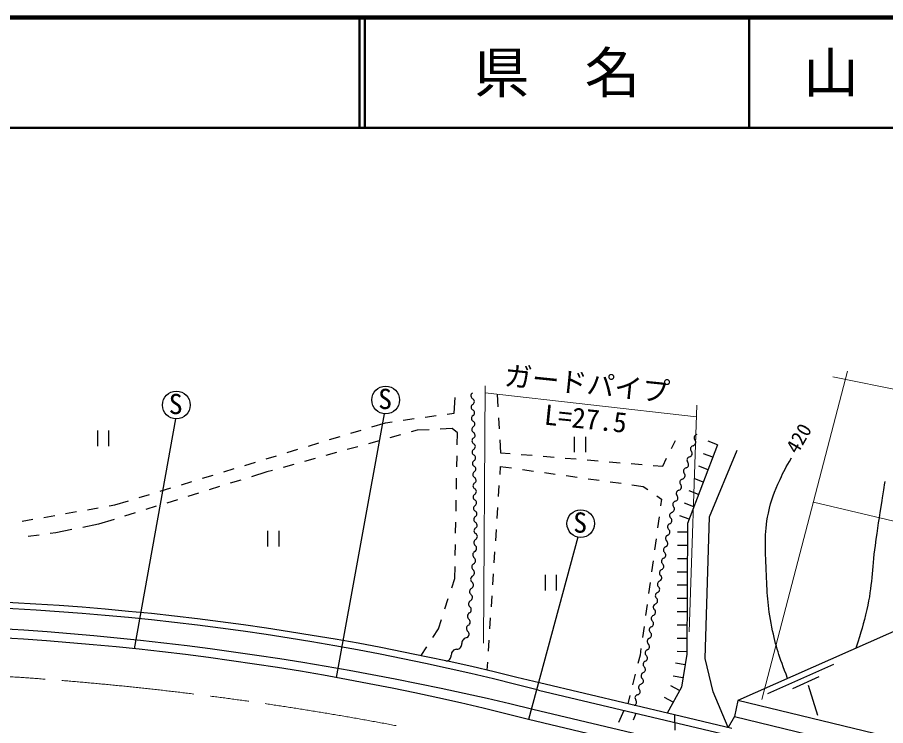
# Model space of a CAD drawing. Units: millimetres at full size, sheet at 1:1000; details may follow other scales. Extents: x 39400 to 680000, y 20000 to 380000.
# Drawn here: x 266836 to 345326, y 315969 to 380000 of the extents above; entities that cross this region are included whole.
import ezdxf
from ezdxf.enums import TextEntityAlignment as Align

# ---------------------------------------------------------------- set-up
doc = ezdxf.new("R2010")
doc.units = ezdxf.units.MM
doc.header["$LTSCALE"] = 1000
doc.linetypes.add('CHAIN', pattern=[18.5, 12, -1.5, 3.5, -1.5])
for name, color, linetype, lineweight in [('M-BGD', 7, 'Continuous', 25), ('M-BMK', 2, 'CHAIN', 13), ('M-STR-HTXT', 7, 'Continuous', 13), ('M-STR-STR1', 1, 'Continuous', 25), ('M-TTL', 2, 'Continuous', 140), ('M-TTL-LINE', 7, 'Continuous', 50)]:
    doc.layers.add(name, color=color, linetype=linetype, lineweight=lineweight)
doc.layers.add('M-TTL-TXT', color=7, linetype='Continuous')
doc.styles.add('ＭＳ ゴシック', font='')
doc.styles.get('ＭＳ ゴシック').set_extended_font_data('MS Gothic')

msp = doc.modelspace()

# ---------------------------------------------------------------- linework, layer by layer
at = {"layer": 'M-BGD'}
for p, q in [((306308, 344225), (306413, 345646)), ((310206, 345938), (310274, 344789)), ((299997, 344169), (295645, 320321)), ((303703, 343860), (304693, 343998)), ((305683, 344137), (306308, 344225)), ((310334, 343791), (310394, 342793)), ((281143, 343704), (277403, 322924)), ((298887, 342985), (300107, 343356)), ((300107, 343356), (300732, 343443)), ((301722, 343582), (302712, 343721)), ((274069, 342638), (274069, 341238)), ((275119, 341238), (275119, 342638)), ((296973, 342403), (297930, 342694)), ((301472, 342257), (300508, 341990)), ((302964, 342671), (302435, 342524)), ((304058, 342725), (302964, 342671)), ((306150, 342829), (305056, 342775)), ((306624, 342434), (306150, 342829)), ((306604, 341355), (306624, 342434)), ((293146, 341240), (294103, 341531)), ((295059, 341822), (296016, 342112)), ((299545, 341722), (298581, 341455)), ((310453, 341795), (310522, 340646)), ((317169, 342084), (317169, 340684)), ((318219, 340684), (318219, 342084)), ((325968, 341035), (326320, 341752)), ((330133, 341350), (329293, 341672)), ((291232, 340658), (292189, 340949)), ((295690, 340653), (294727, 340385)), ((297617, 341187), (296654, 340920)), ((329402, 334832), (331906, 340863)), ((289319, 340077), (290276, 340368)), ((293763, 340118), (292799, 339850)), ((306566, 339355), (306585, 340355)), ((310522, 340646), (311371, 340575)), ((312367, 340492), (313364, 340408)), ((314360, 340325), (315357, 340242)), ((316353, 340159), (317350, 340075)), ((318346, 339992), (319343, 339909)), ((325174, 339421), (325527, 340138)), ((329704, 340230), (328863, 340552)), ((285492, 338914), (286448, 339205)), ((287405, 339495), (288362, 339786)), ((291836, 339583), (290872, 339316)), ((310486, 339406), (310438, 338677)), ((310486, 339406), (311503, 339264)), ((312493, 339125), (313483, 338987)), ((320339, 339825), (321336, 339742)), ((322332, 339659), (323329, 339576)), ((324326, 339492), (325174, 339421)), ((329274, 339109), (328434, 339431)), ((283578, 338332), (284535, 338623)), ((289380, 338902), (287987, 338469)), ((289909, 339048), (289380, 338902)), ((306529, 337356), (306548, 338356)), ((314474, 338848), (315464, 338710)), ((316454, 338571), (317445, 338433)), ((328844, 337989), (328004, 338311)), ((281664, 337751), (282621, 338041)), ((285122, 337579), (284167, 337282)), ((287032, 338172), (286077, 337876)), ((310373, 337679), (310308, 336681)), ((318435, 338294), (319426, 338156)), ((320416, 338017), (321406, 337879)), ((322397, 337740), (323414, 337598)), ((323414, 337598), (323832, 337310)), ((277837, 336587), (278794, 336878)), ((279751, 337169), (280708, 337460)), ((283212, 336986), (282257, 336689)), ((324654, 336741), (325072, 336453)), ((328415, 336868), (327575, 337190)), ((275660, 335926), (276880, 336297)), ((281302, 336392), (280347, 336096)), ((306492, 335356), (306510, 336356)), ((325072, 336453), (324987, 335830)), ((327985, 335748), (327145, 336070)), ((271196, 335143), (272181, 335316)), ((273166, 335488), (274151, 335661)), ((275136, 335834), (275660, 335926)), ((277482, 335206), (276527, 334909)), ((279392, 335799), (278437, 335502)), ((310242, 335683), (310177, 334685)), ((267256, 334452), (268241, 334625)), ((269226, 334798), (270211, 334970)), ((275572, 334612), (274179, 334180)), ((324850, 334839), (324713, 333849)), ((327556, 334627), (326716, 334949)), ((329015, 322053), (329402, 334832)), ((271761, 333688), (270324, 333396)), ((274179, 334180), (272741, 333888)), ((306454, 333356), (306473, 334356)), ((310112, 333687), (310047, 332689)), ((268801, 333196), (267809, 333065)), ((270324, 333396), (269792, 333326)), ((289443, 333573), (289443, 332173)), ((290493, 332173), (290493, 333573)), ((317499, 333013), (313029, 316537)), ((324577, 332858), (324440, 331867)), ((327405, 333455), (326505, 333458)), ((306417, 331357), (306436, 332357)), ((327401, 332255), (326501, 332258)), ((309982, 331691), (309916, 330694)), ((324304, 330877), (324167, 329886)), ((327397, 331055), (326497, 331058)), ((306378, 329278), (306398, 330357)), ((309851, 329696), (309786, 328698)), ((327393, 329855), (326493, 329858)), ((306101, 328424), (306378, 329278)), ((314534, 329599), (314534, 328199)), ((315584, 328199), (315584, 329599)), ((324030, 328896), (323894, 327905)), ((357376, 329493), (331971, 318251)), ((327389, 328655), (326489, 328658)), ((305483, 326521), (305792, 327473)), ((309721, 327700), (309656, 326702)), ((327385, 327455), (326485, 327458)), ((323757, 326914), (323621, 325924)), ((327381, 326255), (326481, 326258)), ((304897, 324716), (305174, 325570)), ((309590, 325704), (309525, 324706)), ((327377, 325055), (326477, 325058)), ((304387, 323926), (304897, 324716)), ((323484, 324933), (323348, 323942)), ((309460, 323708), (309395, 322711)), ((327373, 323855), (326473, 323858)), ((303334, 322296), (303844, 323086)), ((323211, 322952), (323125, 322329)), ((327369, 322655), (326469, 322658)), ((323125, 322329), (322938, 321590)), ((329742, 319033), (329015, 322053)), ((309330, 321713), (309282, 320983)), ((327206, 321468), (326318, 321618)), ((334958, 318993), (340645, 321520)), ((322693, 320620), (322448, 319651)), ((327006, 320285), (326119, 320435)), ((336933, 319317), (339320, 320406)), ((326253, 316944), (314029, 319824)), ((326700, 319139), (325910, 319570)), ((338337, 319616), (339179, 316930)), ((313941, 319174), (331109, 315120)), ((322203, 318681), (322016, 317942)), ((331090, 315801), (329742, 319033)), ((334668, 318887), (334958, 318993)), ((326125, 318085), (325335, 318516)), ((331971, 318251), (331674, 316801)), ((429518, 294581), (331971, 318251)), ((326010, 314441), (313424, 317432)), ((321660, 317351), (321190, 316248)), ((325568, 313551), (313029, 316537)), ((322544, 316507), (322784, 317086)), ((331674, 316801), (331090, 315801))]:
    msp.add_line(p, q, dxfattribs=at)
for points in [[(330133, 341350), (327408, 334241), (327368, 322432), (326864, 319439), (325588, 317101)], [(331674, 316801), (428182, 293323), (435050, 290343)]]:
    msp.add_lwpolyline(points, dxfattribs=at)
for centre in [(281204, 344952), (300132, 345411), (317767, 334234)]:
    msp.add_circle(centre, 1250, dxfattribs=at)
for centre, radius, start, end in [((308125, 345779), 290, 120.18055, 242.38834), ((307856, 345265), 290, 300.18055, 62.38834), ((308148, 344763), 290, 120.18055, 242.38834), ((308171, 343747), 290, 120.18055, 242.38834), ((307879, 344248), 290, 300.18055, 62.38834), ((307902, 343232), 290, 300.18055, 62.38834), ((308194, 342730), 290, 120.18055, 242.38834), ((307925, 342216), 290, 300.18055, 62.38834), ((328314, 341979), 307, 102.96637, 221.52093), ((308216, 341714), 290, 120.18055, 242.38834), ((307947, 341200), 290, 300.18055, 62.38834), ((327855, 341573), 307, 282.96637, 41.52093), ((308239, 340698), 290, 120.18055, 242.38834), ((327533, 340568), 307, 282.96637, 41.52093), ((327992, 340975), 307, 102.96637, 221.52093), ((308262, 339682), 290, 120.18055, 242.38834), ((307970, 340184), 290, 300.18055, 62.38834), ((327671, 339971), 307, 102.96637, 221.52093), ((307993, 339167), 290, 300.18055, 62.38834), ((327349, 338966), 307, 102.96637, 221.52093), ((327212, 339564), 307, 282.96637, 41.52093), ((308285, 338665), 290, 120.18055, 242.38834), ((308016, 338151), 290, 300.18055, 62.38834), ((326890, 338560), 307, 282.96637, 41.52093), ((308308, 337649), 290, 120.18055, 242.38834), ((326568, 337555), 307, 282.96637, 41.52093), ((327028, 337962), 307, 102.96637, 221.52093), ((308330, 336633), 290, 120.18055, 242.38834), ((308039, 337135), 290, 300.18055, 62.38834), ((326247, 336551), 307, 282.96637, 41.52093), ((326706, 336958), 307, 102.96637, 221.52093), ((308061, 336119), 290, 300.18055, 62.38834), ((326384, 335953), 307, 102.96637, 221.52093), ((308353, 335617), 290, 120.18055, 242.38834), ((308084, 335102), 290, 300.18055, 62.38834), ((326101, 334962), 305, 110.46023, 229.34089), ((325925, 335547), 307, 282.96637, 41.52093), ((308376, 334601), 290, 120.18055, 242.38834), ((325703, 334499), 305, 290.46023, 49.34089), ((308399, 333584), 290, 120.18055, 242.38834), ((308107, 334086), 290, 300.18055, 62.38834), ((325916, 333927), 305, 110.46023, 229.34089), ((325519, 333464), 305, 290.46023, 49.34089), ((308435, 332525), 334, 118.47406, 231.61943), ((308130, 333070), 290, 300.18055, 62.38834), ((325732, 332892), 305, 110.46023, 229.34089), ((308020, 332002), 334, 298.47406, 51.61943), ((325548, 331858), 305, 110.46023, 229.34089), ((325334, 332430), 305, 290.46023, 49.34089), ((308339, 331415), 334, 118.47406, 231.61943), ((325150, 331395), 305, 290.46023, 49.34089), ((308242, 330304), 334, 118.47406, 231.61943), ((307924, 330891), 334, 298.47406, 51.61943), ((325363, 330823), 305, 110.46023, 229.34089), ((324966, 330360), 305, 290.46023, 49.34089), ((307828, 329780), 334, 298.47406, 51.61943), ((325179, 329788), 305, 110.46023, 229.34089), ((308146, 329193), 334, 118.47406, 231.61943), ((307731, 328669), 334, 298.47406, 51.61943), ((324995, 328753), 305, 110.46023, 229.34089), ((324781, 329325), 305, 290.46023, 49.34089), ((308050, 328082), 334, 118.47406, 231.61943), ((324597, 328290), 305, 290.46023, 49.34089), ((253421, 81941), 245483, 75.70609, 91.37223), ((307635, 327559), 334, 298.47406, 51.61943), ((324810, 327719), 305, 110.46023, 229.34089), ((324413, 327256), 305, 290.46023, 49.34089), ((253977, 88530), 238312, 75.42646, 91.53609), ((307953, 326971), 334, 118.47406, 231.61943), ((307539, 326448), 334, 298.47406, 51.61943), ((324626, 326684), 305, 110.46023, 229.34089), ((307857, 325861), 334, 118.47406, 231.61943), ((324442, 325649), 305, 110.46023, 229.34089), ((324229, 326221), 305, 290.46023, 49.34089), ((248932, 54573), 270655, 76.21504, 90.57264), ((307761, 324750), 334, 118.47406, 231.61943), ((307442, 325337), 334, 298.47406, 51.61943), ((324044, 325186), 305, 290.46023, 49.34089), ((251336, 74959), 249331, 75.6743, 91.14612), ((307346, 324226), 334, 298.47406, 51.61943), ((324258, 324614), 305, 110.46023, 229.34089), ((323860, 324151), 305, 290.46023, 49.34089), ((306524, 323376), 501, 272.15437, 3.21025), ((307524, 323432), 501, 92.15437, 183.21025), ((324073, 323580), 305, 110.46023, 229.34089), ((306562, 322375), 501, 92.15437, 183.21025), ((323889, 322545), 305, 110.46023, 229.34089), ((323676, 323117), 305, 290.46023, 49.34089), ((305561, 322319), 501, 272.15437, 3.21025), ((323491, 322082), 305, 290.46023, 49.34089), ((323705, 321510), 305, 110.46023, 229.34089), ((323307, 321047), 305, 290.46023, 49.34089), ((323520, 320475), 305, 110.46023, 229.34089), ((323123, 320012), 305, 290.46023, 49.34089), ((323280, 319442), 288, 100.03047, 222.68801), ((322956, 318484), 288, 100.03047, 222.68801), ((322856, 319051), 288, 280.03047, 42.68801), ((322532, 318093), 288, 280.03047, 42.68801)]:
    msp.add_arc(centre, radius, start, end, dxfattribs=at)
for points, knots in [([(336467, 320241), (335678, 322318), (335423, 323017), (335041, 324870), (334634, 326844), (334618, 327991), (334541, 330005), (334463, 332031), (334320, 333205), (334725, 335192), (334975, 336419), (335255, 337082), (335778, 338220), (336138, 339001), (336284, 339285), (336805, 340168)], [0, 0, 0, 0, 1, 1, 1, 2, 2, 2, 3, 3, 3, 4, 4, 4, 5, 5, 5, 5]), ([(345244, 338032), (345109, 337200), (345076, 336988), (344972, 336318), (344725, 334737), (344596, 333850), (344375, 332266), (344059, 329999), (344138, 328685), (343619, 326456), (343297, 325075), (343164, 324567), (342624, 322965)], [0, 0, 0, 0, 1, 1, 1, 2, 2, 2, 3, 3, 3, 4, 4, 4, 4])]:
    msp.add_open_spline(points, degree=3, knots=knots, dxfattribs=at)
at = {"layer": 'M-BMK'}
msp.add_arc((247479, 33085), 287915, 79.27344, 86.47467, dxfattribs=at)
at = {"layer": 'M-STR-HTXT'}
for p, q in [((341889, 348006), (334130, 318320)), ((442458, 326549), (340546, 347506)), ((308973, 323425), (309132, 346691)), ((309128, 346042), (328233, 343891)), ((328268, 344955), (327580, 324446)), ((338796, 336171), (434596, 313609))]:
    msp.add_line(p, q, dxfattribs=at)
at = {"layer": 'M-STR-STR1'}
for p, q in [((326253, 316944), (326258, 315547)), ((331435, 315720), (326253, 316944))]:
    msp.add_line(p, q, dxfattribs=at)
at = {"layer": 'M-TTL'}
msp.add_line((680000, 380000), (40000, 380000), dxfattribs=at)
at = {"layer": 'M-TTL-LINE'}
for p, q in [((297750, 380000), (297750, 370000)), ((298250, 380000), (298250, 370000)), ((333000, 380000), (333000, 370000)), ((40000, 370000), (680000, 370000))]:
    msp.add_line(p, q, dxfattribs=at)

# ---------------------------------------------------------------- texts
at = {"layer": 'M-BGD', "style": 'ＭＳ ゴシック'}
for p in [(299454, 344038), (280525, 343579), (317088, 332861)]:
    msp.add_text('S', height=1833, dxfattribs=at).set_placement(p, align=Align.BOTTOM_LEFT)
msp.add_text('420', height=1320, rotation=59.833, dxfattribs=at).set_placement((337704, 340248), align=Align.BOTTOM_LEFT)
at = {"layer": 'M-STR-HTXT', "style": 'ＭＳ ゴシック'}
for s, p in [('ガードパイプ', (310721, 346193)), ('L=27.5', (314341, 342646))]:
    msp.add_text(s, height=1833, rotation=354.155, dxfattribs=at).set_placement(p, align=Align.BOTTOM_LEFT)
at = {"layer": 'M-TTL-TXT', "style": 'ＭＳ ゴシック'}
for s, p in [('県\u3000名', (315625, 375000)), ('山\u3000口\u3000県', (350375, 375000))]:
    msp.add_text(s, height=3666, dxfattribs=at).set_placement(p, align=Align.MIDDLE_CENTER)

doc.saveas('drawing.dxf')
